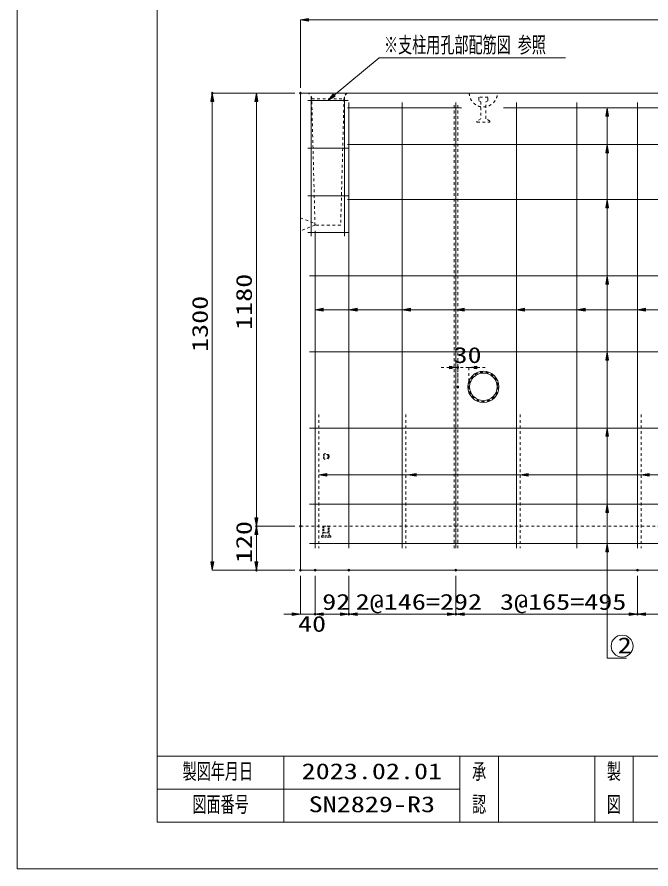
# Model space of a CAD drawing. Units: millimetres, scale not verified. Extents: x 0 to 6300, y 0 to 4455.
# Drawn here: x 0 to 1728, y 0 to 2322 of the extents above; entities that cross this region are included whole.
import ezdxf
from ezdxf.enums import TextEntityAlignment as Align

# ---------------------------------------------------------------- set-up
doc = ezdxf.new("R2010")
doc.units = ezdxf.units.MM
doc.header["$LTSCALE"] = 10
doc.header["$PDMODE"] = 32
doc.header["$PDSIZE"] = 5
doc.linetypes.add('USER1', pattern=[1.5, 0.75, -0.75])
doc.linetypes.add('USER3', pattern=[0.75, 0.5, -0.25])
for name, color, linetype, lineweight in [('0_11', 7, 'USER1', 13), ('Defpoints_3', 7, 'Continuous', 13), ('S-1', 2, 'USER1', 13), ('S-2', 3, 'Continuous', 13), ('S-4', 4, 'USER3', 13), ('S-Dim', 1, 'Continuous', 13), ('TTL-FRAM', 3, 'Continuous', 13), ('TTL-LINE', 2, 'Continuous', 13), ('TTL-TXT', 2, 'Continuous', 13), ('鉄筋径', 253, 'USER1', 13)]:
    doc.layers.add(name, color=color, linetype=linetype, lineweight=lineweight)
doc.styles.add('ＭＳ ゴシック', font='')
doc.styles.get('ＭＳ ゴシック').set_extended_font_data('MS Gothic')

# ---------------------------------------------------------------- blocks, each defined once
blk = doc.blocks.new('A$Cb643a5cb')
at = {"color": 2, "linetype": 'USER1', "lineweight": 13}
blk.add_line((77, 79), (0, 79), dxfattribs=at)
at = {"color": 4, "linetype": 'USER1', "lineweight": 13}
for p, q in [((51, 68), (26, 68)), ((26, 68), (26, 58.5)), ((26, 58.5), (31.5, 55.5)), ((31.5, 55.5), (31.5, 9.6)), ((45.5, 55.5), (51, 58.5)), ((45.5, 9.6), (45.5, 55.5)), ((51, 58.5), (51, 68)), ((31.5, 9.6), (21, 3.2)), ((21, 3.2), (21, 0)), ((21, 0), (56, 0)), ((56, 3.2), (45.5, 9.6)), ((56, 0), (56, 3.2))]:
    blk.add_line(p, q, dxfattribs=at)
at = {"color": 2, "linetype": 'USER1', "lineweight": 13}
blk.add_arc((38.5, 80), 38.5, 181.5077, 358.4923, dxfattribs=at)

msp = doc.modelspace()

# ---------------------------------------------------------------- hatches: boundary and pattern name
at = {"layer": 'S-Dim'}
for points in [[(795, 2317.89), (795, 2310.39), (772.5, 2314.14)], [(528.75, 2091.64), (536.25, 2091.64), (532.5, 2114.14)], [(648.75, 2091.64), (656.25, 2091.64), (652.5, 2114.14)], [(867.2, 2105.64), (847.5, 2094.14), (862.4, 2111.41)], [(1605.25, 2051.64), (1612.75, 2051.64), (1609, 2074.14)], [(1605.25, 1951.64), (1612.75, 1951.64), (1609, 1974.14)], [(1605.25, 1801.64), (1612.75, 1801.64), (1609, 1824.14)], [(1605.25, 1594.14), (1612.75, 1594.14), (1609, 1616.64)], [(835, 1520.39), (835, 1527.89), (812.5, 1524.14)], [(927, 1520.39), (927, 1527.89), (904.5, 1524.14)], [(1073, 1520.39), (1073, 1527.89), (1050.5, 1524.14)], [(1219, 1520.39), (1219, 1527.89), (1196.5, 1524.14)], [(1384, 1520.39), (1384, 1527.89), (1361.5, 1524.14)], [(1549, 1520.39), (1549, 1527.89), (1526.5, 1524.14)], [(1714, 1520.39), (1714, 1527.89), (1691.5, 1524.14)], [(1605.25, 1386.64), (1612.75, 1386.64), (1609, 1409.14)], [(1605.25, 1179.14), (1612.75, 1179.14), (1609, 1201.64)], [(845, 1070.39), (845, 1077.89), (822.5, 1074.14)], [(1088, 1070.39), (1088, 1077.89), (1065.5, 1074.14)], [(1394, 1070.39), (1394, 1077.89), (1371.5, 1074.14)], [(1724, 1070.39), (1724, 1077.89), (1701.5, 1074.14)], [(1605.25, 971.64), (1612.75, 971.64), (1609, 994.14)], [(648.75, 956.64), (656.25, 956.64), (652.5, 934.14)], [(648.75, 911.64), (656.25, 911.64), (652.5, 934.14)], [(1605.25, 864.67), (1612.75, 864.67), (1609, 887.17)], [(528.75, 836.64), (536.25, 836.64), (532.5, 814.14)], [(648.75, 836.64), (656.25, 836.64), (652.5, 814.14)], [(750, 697.89), (750, 690.39), (772.5, 694.14)], [(835, 697.89), (835, 690.39), (812.5, 694.14)], [(835, 697.89), (835, 690.39), (812.5, 694.14)], [(882, 697.89), (882, 690.39), (904.5, 694.14)], [(927, 697.89), (927, 690.39), (904.5, 694.14)], [(1174, 697.89), (1174, 690.39), (1196.5, 694.14)], [(1219, 697.89), (1219, 690.39), (1196.5, 694.14)], [(1669, 697.89), (1669, 690.39), (1691.5, 694.14)], [(1714, 697.89), (1714, 690.39), (1691.5, 694.14)]]:
    msp.add_hatch(color=256, dxfattribs=at).paths.add_polyline_path(points)
at = {"layer": '鉄筋径'}
for points in [[(1179, 1370.48), (1179, 1362.98), (1201.5, 1366.73)], [(1254, 1370.48), (1254, 1362.98), (1231.5, 1366.73)]]:
    msp.add_hatch(color=256, dxfattribs=at).paths.add_polyline_path(points)

# ---------------------------------------------------------------- linework, layer by layer
at = {"layer": '0_11', "linetype": 'Continuous'}
for radius in [42.5, 37.5]:
    msp.add_circle((1271.5, 1314.14), radius, dxfattribs=at)
at = {"layer": 'Defpoints_3'}
for p, q in [((0, 4455), (0, 0)), ((0, 0), (6300, 0))]:
    msp.add_line(p, q, dxfattribs=at)
for p in [(532.5, 2114.14), (772.5, 2114.14), (772.5, 2114.14), (772.5, 2114.14), (1201.5, 1366.73), (1201.5, 1314.14), (1231.5, 1314.14), (652.5, 934.14), (772.5, 934.14), (772.5, 934.14), (652.5, 814.14), (772.5, 814.14), (772.5, 814.14), (772.5, 814.14), (812.5, 814.14), (812.5, 814.14), (904.5, 814.14), (904.5, 814.14), (1196.5, 814.14), (1196.5, 814.14), (1691.5, 814.14), (1691.5, 814.14), (812.5, 694.14), (904.5, 694.14), (1196.5, 694.14), (1691.5, 694.14)]:
    msp.add_point(p, dxfattribs=at)
at = {"layer": 'S-1', "linetype": 'Continuous'}
for p, q in [((772.5, 2114.14), (2770.5, 2114.14)), ((772.5, 814.14), (772.5, 2114.14)), ((2770.5, 814.14), (772.5, 814.14))]:
    msp.add_line(p, q, dxfattribs=at)
at = {"layer": 'S-1'}
for p, q in [((795, 2114.14), (900, 2114.14)), ((803.5, 2099.14), (891.5, 2099.14)), ((812.5, 1754.14), (803.5, 2099.14)), ((891.5, 2099.14), (882.5, 1754.14)), ((772.5, 1774.14), (812.37, 1759.14)), ((772.5, 1739.14), (772.5, 1774.14)), ((812.37, 1754.14), (772.5, 1739.14)), ((812.37, 1759.14), (812.37, 1754.14)), ((882.5, 1754.14), (812.5, 1754.14)), ((772.5, 934.14), (2770.5, 934.14))]:
    msp.add_line(p, q, dxfattribs=at)
for centre, start, end in [((783.55, 2097.74), 4.00625, 55.07131), ((911.45, 2097.74), 124.92869, 175.99375)]:
    msp.add_arc(centre, 20, start, end, dxfattribs=at)
at = {"layer": 'S-2'}
for p, q in [((902.5, 2094.14), (792.5, 2094.14)), ((801.89, 2104.14), (801.89, 1724.14)), ((893.11, 2104.14), (893.11, 1724.14)), ((901.5, 2074.14), (1211.5, 2074.14)), ((904.5, 874.14), (904.5, 2089.14)), ((1050.5, 874.14), (1050.5, 2089.14)), ((1196.5, 874.14), (1196.5, 2089.14)), ((1326.5, 2074.14), (2216.5, 2074.14)), ((1361.5, 874.14), (1361.5, 2089.14)), ((1526.5, 874.14), (1526.5, 2089.14)), ((1691.5, 874.14), (1691.5, 2089.14)), ((901.5, 1974.14), (2641.5, 1974.14)), ((902.5, 1964.14), (792.5, 1964.14)), ((902.5, 1834.14), (792.5, 1834.14)), ((901.5, 1824.14), (2641.5, 1824.14)), ((902.5, 1734.14), (792.5, 1734.14)), ((812.5, 874.14), (812.5, 1739.14)), ((797.5, 1616.64), (2745.5, 1616.64)), ((797.5, 1409.14), (2745.5, 1409.14)), ((797.5, 1201.64), (2745.5, 1201.64)), ((797.5, 994.14), (2745.5, 994.14)), ((797.5, 887.17), (2745.5, 887.17))]:
    msp.add_line(p, q, dxfattribs=at)
at = {"layer": 'S-2', "linetype": 'USER1'}
for p, q in [((822.5, 1238.43), (822.5, 874.14)), ((1060.5, 1238.43), (1060.5, 874.14)), ((1371.5, 1238.43), (1371.5, 874.14)), ((1701.5, 1238.43), (1701.5, 874.14))]:
    msp.add_line(p, q, dxfattribs=at)
at = {"layer": 'S-4'}
for p, q in [((834.75, 934.14), (834.25, 933.64)), ((834.25, 933.64), (834.25, 910.14)), ((850.25, 934.14), (834.75, 934.14)), ((836.5, 934.14), (836.5, 917.08)), ((848.5, 917.08), (848.5, 934.14)), ((850.75, 933.64), (850.25, 934.14)), ((850.75, 910.14), (850.75, 933.64)), ((829.75, 907.14), (829.75, 905.14)), ((832.25, 908.14), (830.75, 908.14)), ((832.25, 908.14), (852.75, 908.14)), ((836.5, 917.08), (837.45, 916.14)), ((837.45, 916.14), (847.55, 916.14)), ((847.55, 916.14), (848.5, 917.08)), ((854.25, 908.14), (852.75, 908.14)), ((855.25, 905.14), (855.25, 907.14)), ((830.75, 904.14), (854.25, 904.14))]:
    msp.add_line(p, q, dxfattribs=at)
at = {"layer": 'S-4', "linetype": 'USER1'}
for radius in [8.25, 6]:
    msp.add_circle((842.5, 1124.14), radius, dxfattribs=at)
at = {"layer": 'S-4'}
for centre, radius, start, end in [((830.75, 907.14), 1, 90, 180), ((832.25, 910.14), 2, 270, 0), ((852.75, 910.14), 2, 180, 270), ((854.25, 907.14), 1, 0, 90), ((830.75, 905.14), 1, 180, 270), ((854.25, 905.14), 1, 270, 0)]:
    msp.add_arc(centre, radius, start, end, dxfattribs=at)
at = {"layer": 'S-Dim'}
for p, q in [((772.5, 2129.14), (772.5, 2314.14)), ((795, 2314.14), (2748, 2314.14)), ((864.8, 2108.53), (987.74, 2210.79)), ((987.74, 2210.79), (993.14, 2210.79)), ((993.14, 2210.79), (1495.04, 2210.79)), ((757.5, 2114.14), (532.5, 2114.14)), ((757.5, 2114.14), (652.5, 2114.14)), ((532.5, 836.64), (532.5, 2091.64)), ((652.5, 2091.64), (652.5, 956.64)), ((1609, 2074.14), (1609, 574.14)), ((812.5, 1524.14), (2970.5, 1524.14)), ((822.5, 1074.14), (2970.5, 1074.14)), ((757.5, 934.14), (652.5, 934.14)), ((757.5, 934.14), (652.5, 934.14)), ((652.5, 911.64), (652.5, 836.64)), ((757.5, 814.14), (532.5, 814.14)), ((757.5, 814.14), (652.5, 814.14)), ((772.5, 799.14), (772.5, 694.14)), ((812.5, 799.14), (812.5, 694.14)), ((812.5, 799.14), (812.5, 694.14)), ((904.5, 799.14), (904.5, 694.14)), ((904.5, 799.14), (904.5, 694.14)), ((1196.5, 799.14), (1196.5, 694.14)), ((1196.5, 799.14), (1196.5, 694.14)), ((1691.5, 799.14), (1691.5, 694.14)), ((1691.5, 799.14), (1691.5, 694.14)), ((750, 694.14), (727.5, 694.14)), ((772.5, 694.14), (812.5, 694.14)), ((835, 694.14), (857.5, 694.14)), ((835, 694.14), (882, 694.14)), ((927, 694.14), (1174, 694.14)), ((1219, 694.14), (1669, 694.14)), ((1714, 694.14), (1829, 694.14)), ((1609, 574.14), (1619, 574.14)), ((1619, 574.14), (1630.25, 574.14)), ((1630.25, 574.14), (1661.75, 574.14))]:
    msp.add_line(p, q, dxfattribs=at)
for points in [[(795, 2317.89), (795, 2310.39), (772.5, 2314.14)], [(528.75, 2091.64), (536.25, 2091.64), (532.5, 2114.14)], [(648.75, 2091.64), (656.25, 2091.64), (652.5, 2114.14)], [(867.2, 2105.64), (847.5, 2094.14), (862.4, 2111.41)], [(1605.25, 2051.64), (1612.75, 2051.64), (1609, 2074.14)], [(1605.25, 1951.64), (1612.75, 1951.64), (1609, 1974.14)], [(1605.25, 1801.64), (1612.75, 1801.64), (1609, 1824.14)], [(1605.25, 1594.14), (1612.75, 1594.14), (1609, 1616.64)], [(835, 1520.39), (835, 1527.89), (812.5, 1524.14)], [(927, 1520.39), (927, 1527.89), (904.5, 1524.14)], [(1073, 1520.39), (1073, 1527.89), (1050.5, 1524.14)], [(1219, 1520.39), (1219, 1527.89), (1196.5, 1524.14)], [(1384, 1520.39), (1384, 1527.89), (1361.5, 1524.14)], [(1549, 1520.39), (1549, 1527.89), (1526.5, 1524.14)], [(1714, 1520.39), (1714, 1527.89), (1691.5, 1524.14)], [(1605.25, 1386.64), (1612.75, 1386.64), (1609, 1409.14)], [(1605.25, 1179.14), (1612.75, 1179.14), (1609, 1201.64)], [(845, 1070.39), (845, 1077.89), (822.5, 1074.14)], [(1088, 1070.39), (1088, 1077.89), (1065.5, 1074.14)], [(1394, 1070.39), (1394, 1077.89), (1371.5, 1074.14)], [(1724, 1070.39), (1724, 1077.89), (1701.5, 1074.14)], [(1605.25, 971.64), (1612.75, 971.64), (1609, 994.14)], [(648.75, 956.64), (656.25, 956.64), (652.5, 934.14)], [(648.75, 911.64), (656.25, 911.64), (652.5, 934.14)], [(1605.25, 864.67), (1612.75, 864.67), (1609, 887.17)], [(528.75, 836.64), (536.25, 836.64), (532.5, 814.14)], [(648.75, 836.64), (656.25, 836.64), (652.5, 814.14)], [(750, 697.89), (750, 690.39), (772.5, 694.14)], [(835, 697.89), (835, 690.39), (812.5, 694.14)], [(835, 697.89), (835, 690.39), (812.5, 694.14)], [(882, 697.89), (882, 690.39), (904.5, 694.14)], [(927, 697.89), (927, 690.39), (904.5, 694.14)], [(1174, 697.89), (1174, 690.39), (1196.5, 694.14)], [(1219, 697.89), (1219, 690.39), (1196.5, 694.14)], [(1669, 697.89), (1669, 690.39), (1691.5, 694.14)], [(1714, 697.89), (1714, 690.39), (1691.5, 694.14)]]:
    msp.add_lwpolyline(points, close=True, dxfattribs=at)
msp.add_circle((1649.88, 607.26), 30, dxfattribs=at)
at = {"layer": 'TTL-FRAM'}
for p, q in [((382.5, 127.5), (382.5, 4132.5)), ((382.5, 307.5), (6007.5, 307.5)), ((487.5, 127.5), (382.5, 127.5)), ((907.5, 127.5), (487.5, 127.5)), ((1222.5, 127.5), (907.5, 127.5)), ((1642.5, 127.5), (1222.5, 127.5)), ((1747.5, 127.5), (1642.5, 127.5))]:
    msp.add_line(p, q, dxfattribs=at)
at = {"layer": 'TTL-LINE'}
for p, q in [((727.5, 127.5), (727.5, 307.5)), ((1207.5, 127.5), (1207.5, 307.5)), ((1312.5, 127.5), (1312.5, 307.5)), ((1575, 127.5), (1575, 307.5)), ((1680, 127.5), (1680, 307.5)), ((382.5, 217.5), (727.5, 217.5)), ((1207.5, 217.5), (727.5, 217.5))]:
    msp.add_line(p, q, dxfattribs=at)
at = {"layer": '鉄筋径'}
for p, q in [((1191.5, 874.14), (1191.5, 2089.14)), ((1201.5, 874.14), (1201.5, 2089.14)), ((1179, 1366.73), (1156.5, 1366.73)), ((1201.5, 1329.14), (1201.5, 1366.73)), ((1231.5, 1366.73), (1201.5, 1366.73)), ((1231.5, 1329.14), (1231.5, 1366.73)), ((1254, 1366.73), (1276.5, 1366.73))]:
    msp.add_line(p, q, dxfattribs=at)
for points in [[(1179, 1370.48), (1179, 1362.98), (1201.5, 1366.73)], [(1254, 1370.48), (1254, 1362.98), (1231.5, 1366.73)]]:
    msp.add_lwpolyline(points, close=True, dxfattribs=at)
msp.add_circle((1271.5, 1314.14), 40, dxfattribs=at)

# ---------------------------------------------------------------- block references
at = {"layer": '0_11'}
msp.add_blockref('A$Cb643a5cb', (1233, 2035.14), dxfattribs=at)

# ---------------------------------------------------------------- texts
at = {"layer": 'S-Dim', "style": 'ＭＳ ゴシック'}
for s, width, p in [('※支柱用孔部配筋図 参照', 0.65, (1000.64, 2211.46)), ('92', 1.3, (832.1, 693.31)), ('2@146=292', 1.3, (923.3, 693.31)), ('3@165=495', 1.3, (1316.8, 693.31)), ('40', 1.3, (766.1, 633.31)), ('2', 1.3, (1637.75, 574.81))]:
    msp.add_text(s, height=43.3, dxfattribs=dict(at, width=width)).set_placement(p, align=Align.BOTTOM_LEFT)
at = {"layer": 'S-Dim', "style": 'ＭＳ ゴシック', "width": 1.3}
for s, p in [('1180', (653.33, 1468.94)), ('1300', (533.33, 1408.94)), ('120', (653.33, 833.34))]:
    msp.add_text(s, height=43.3, rotation=90, dxfattribs=at).set_placement(p, align=Align.BOTTOM_LEFT)
at = {"layer": 'TTL-TXT', "color": 1, "style": 'ＭＳ ゴシック'}
for s, width, p in [('製図年月日', 0.65, (547.5, 231.67)), ('2023.02.01', 1.3, (967.5, 231.67)), ('図面番号', 0.65, (555, 141.67)), ('SN2829-R3', 1.3, (967.5, 141.67))]:
    msp.add_text(s, height=43.3, dxfattribs=dict(at, width=width)).set_placement(p, align=Align.BOTTOM_CENTER)
at = {"layer": 'TTL-TXT', "style": 'ＭＳ ゴシック', "width": 0.65}
for s, p in [('承', (1260, 231.67)), ('製', (1627.5, 231.67)), ('認', (1260, 141.67)), ('図', (1627.5, 141.67))]:
    msp.add_text(s, height=43.3, dxfattribs=at).set_placement(p, align=Align.BOTTOM_CENTER)
at = {"layer": '鉄筋径', "style": 'ＭＳ ゴシック', "width": 1.3}
msp.add_text('30', height=43.3, dxfattribs=at).set_placement((1190.1, 1365.9), align=Align.BOTTOM_LEFT)

doc.saveas('drawing.dxf')
